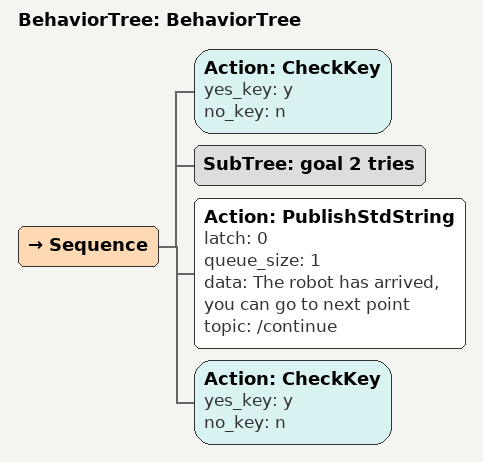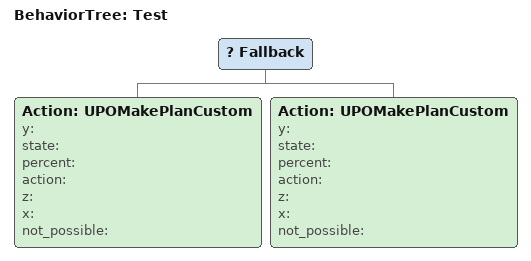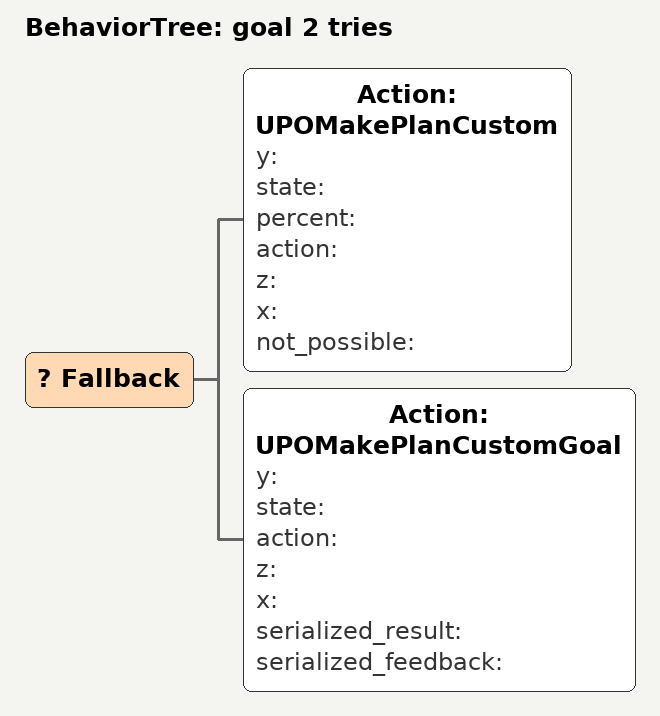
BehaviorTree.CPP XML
<root main_tree_to_execute="BehaviorTree">
    <BehaviorTree ID="BehaviorTree">
        <Sequence>
            <Action ID="CheckKey" yes_key="y" no_key="n"/>
            <SubTree ID="goal 2 tries"/>
            <Action ID="PublishStdString" latch="0" queue_size="1" data="The robot has arrived, you can go to next point" topic="/continue"/>
            <Action ID="CheckKey" yes_key="y" no_key="n"/>
        </Sequence>
    </BehaviorTree>
    <BehaviorTree ID="Test">
        <Fallback>
            <Action y="" ID="UPOMakePlanCustom" state="" percent="" action="" z="" x="" not_possible=""/>
            <Action y="" ID="UPOMakePlanCustom" state="" percent="" action="" z="" x="" not_possible=""/>
        </Fallback>
    </BehaviorTree>
    <BehaviorTree ID="goal 2 tries">
        <Fallback>
            <Action y="" ID="UPOMakePlanCustom" state="" percent="" action="" z="" x="" not_possible=""/>
            <Action y="" ID="UPOMakePlanCustomGoal" state="" action="" z="" x="" serialized_result="" serialized_feedback=""/>
        </Fallback>
    </BehaviorTree>
</root>
